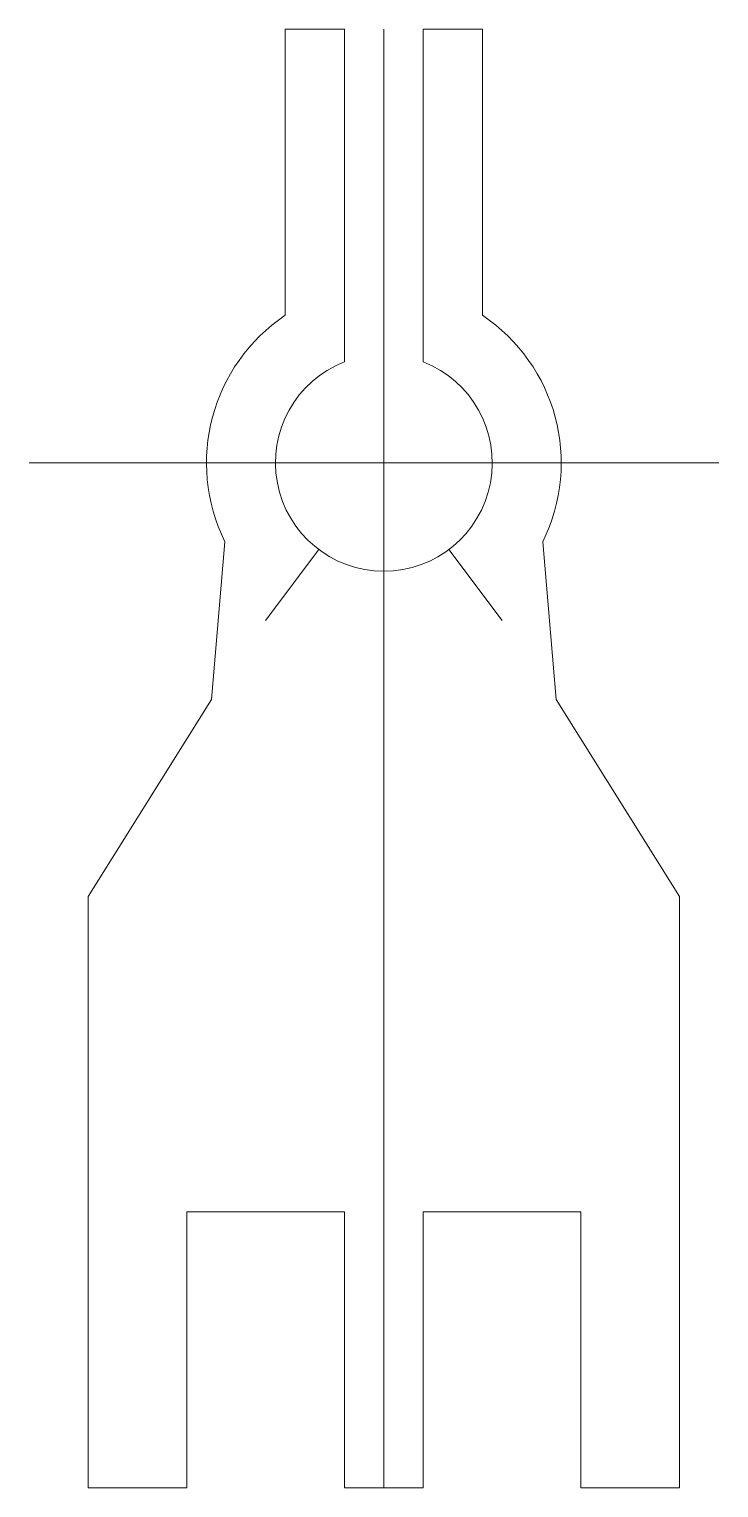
# Model space of a CAD drawing. Header units: millimetres. Extents: x -3 to 32, y 0 to 74.
import ezdxf

# ---------------------------------------------------------------- set-up
doc = ezdxf.new("R2010")
doc.units = ezdxf.units.MM
doc.layers.get('0').update_dxf_attribs({"linetype": 'CONTINUOUS', "lineweight": 0})
doc.layers.add('Entwurf', color=5, linetype='CONTINUOUS', lineweight=0)
doc.layers.add('schnitte', color=7, linetype='CONTINUOUS', lineweight=0)

msp = doc.modelspace()

# ---------------------------------------------------------------- linework, layer by layer
for p, q in [((10, 74), (10, 59.483)), ((13, 74), (10, 74)), ((20, 74), (17, 74)), ((17, 74), (17, 57.123)), ((20, 74), (20, 59.483)), ((13, 74), (13, 57.123)), ((6.25, 40), (6.938, 48)), ((23.75, 40), (23.062, 48)), ((0, 30), (6.25, 40)), ((30, 30), (23.75, 40)), ((0, 30), (0, 0)), ((30, 0), (30, 30)), ((5, 14), (5, 0)), ((13, 14), (5, 14)), ((13, 0), (13, 14)), ((17, 14), (17, 0)), ((25, 14), (17, 14)), ((25, 0), (25, 14)), ((5, 0), (0, 0)), ((17, 0), (13, 0)), ((30, 0), (25, 0))]:
    msp.add_line(p, q)
for radius, start, end in [(9, 123.74899, 206.3878), (9, 333.6122, 56.25101), (5.5, 111.32369, 68.67631)]:
    msp.add_arc((15, 52), radius, start, end)
at = {"layer": 'Entwurf'}
for p, q in [((15, 0), (15, 74)), ((32, 52), (-3, 52))]:
    msp.add_line(p, q, dxfattribs=at)
at = {"layer": 'schnitte'}
for p, q in [((9, 44), (11.7, 47.6)), ((18.3, 47.6), (21, 44)), ((15, 46.5), (15, 42))]:
    msp.add_line(p, q, dxfattribs=at)

doc.saveas('drawing.dxf')
